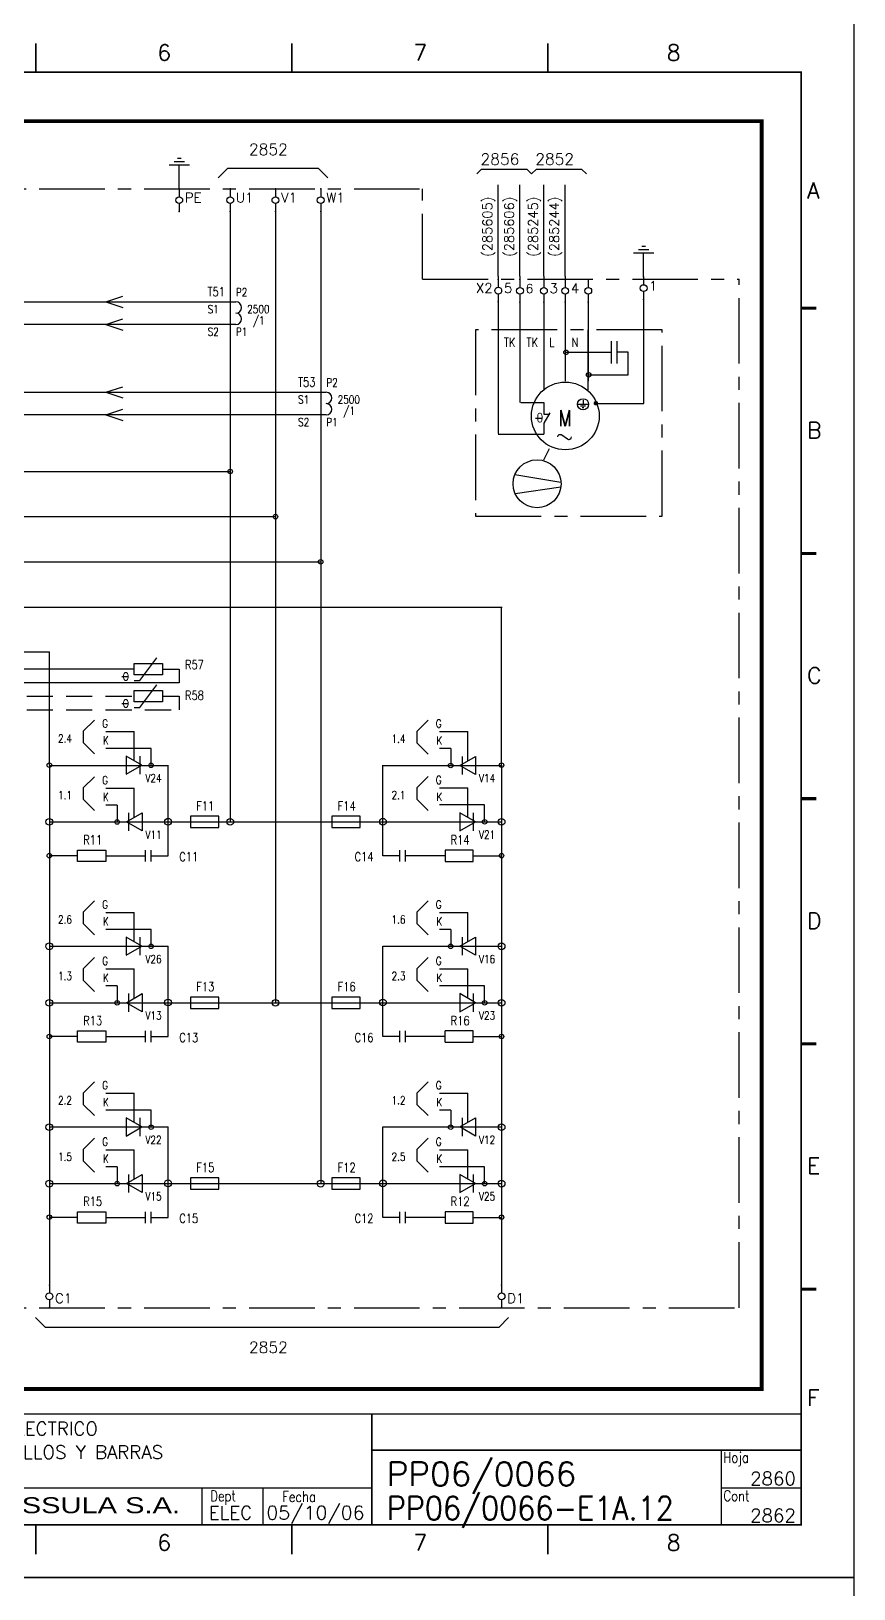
# Model space of a CAD drawing. Extents: x 3 to 423, y -4757 to 292.
# Drawn here: x 265.9 to 422.6, y -1492.4 to -1195.4 of the extents above; entities that cross this region are included whole.
import ezdxf
from ezdxf.enums import TextEntityAlignment as Align

# ---------------------------------------------------------------- set-up
doc = ezdxf.new("R2010")
doc.units = 0
doc.header["$LTSCALE"] = 10
doc.header["$MEASUREMENT"] = 0
for name, pattern in [('CENTER', [2, 1.25, -0.25, 0.25, -0.25]), ('DASHDOT', [1, 0.5, -0.25, 0, -0.25]), ('DASHED', [0.75, 0.5, -0.25])]:
    doc.linetypes.add(name, pattern=pattern)
doc.layers.get('0').update_dxf_attribs({"linetype": 'CONTINUOUS'})
for name, color, linetype in [('1', 7, 'CONTINUOUS'), ('10', 5, 'CONTINUOUS'), ('2', 7, 'CONTINUOUS'), ('25', 3, 'CONTINUOUS'), ('25K', 4, 'DASHED'), ('25PK', 4, 'CENTER'), ('35', 2, 'CONTINUOUS'), ('50', 1, 'CONTINUOUS'), ('8', 1, 'CONTINUOUS'), ('9', 6, 'CONTINUOUS'), ('DIBUJO', 7, 'CONTINUOUS'), ('NODE', 7, 'CONTINUOUS')]:
    doc.layers.add(name, color=color, linetype=linetype)
doc.styles.add('ABBSTYLE', font='ROMANS.SHX', dxfattribs={"width": 0.8})
doc.styles.add('HELVETICA', font='HELV.SHX')
doc.styles.add('LABEL', font='SIMPLEX', dxfattribs={"width": 0.8, "height": 4})
doc.styles.add('ROMANS', font='romans')
doc.styles.get("Standard").update_dxf_attribs({"font": 'simplex'})

# ---------------------------------------------------------------- blocks, each defined once
blk = doc.blocks.new('newcajec')
at = {"layer": '1'}
for p, q in [((179.4, 20.85), (0.13, 20.85)), ((7, 20.85), (7, 0)), ((71, 20.85), (71, 0)), ((84, 20.85), (84, 0.09)), ((99, 20.85), (99, 0)), ((215.2, 20.8), (215.2, 0)), ((184.64, 20.18), (184.81, 20.01)), ((184.81, 20.01), (185.18, 20.25)), ((10.6, 16.64), (0, 16.64)), ((10.6, 16.64), (99, 16.64)), ((10.6, 12.48), (0, 12.48)), ((10.6, 12.48), (99, 12.48)), ((179.4, 13.87), (215.2, 13.87)), ((368, 14.06), (368, 0)), ((10.6, 8.32), (0, 8.32)), ((10.6, 8.32), (99, 8.32)), ((179.4, 6.93), (267.63, 6.93)), ((267.63, 6.93), (302.5, 6.93)), ((270.63, 6.91), (270.63, 0)), ((282.07, 6.93), (282.07, 0)), ((368, 6.93), (383, 6.93)), ((10.6, 4.16), (0, 4.16)), ((10.6, 4.16), (99, 4.16))]:
    blk.add_line(p, q, dxfattribs=at)
for points in [[(47.5, 272.5, 0.3, 0.3, 0), (47.5, 277.91, 0.3, 0.3, 0)], [(95.5, 272.5, 0.3, 0.3, 0), (95.5, 277.91, 0.3, 0.3, 0)], [(143.5, 272.5, 0.3, 0.3, 0), (143.5, 277.91, 0.3, 0.3, 0)], [(191.5, 272.5, 0.3, 0.3, 0), (191.5, 277.91, 0.3, 0.3, 0)], [(239.5, 272.5, 0.3, 0.3, 0), (239.5, 277.91, 0.3, 0.3, 0)], [(287.5, 272.5, 0.3, 0.3, 0), (287.5, 277.91, 0.3, 0.3, 0)], [(335.5, 272.5, 0.3, 0.3, 0), (335.5, 277.91, 0.3, 0.3, 0)], [(-2.99, 228.23, 0.6, 0.6, 0), (-0.18, 228.23, 0.6, 0.6, 0)], [(383.01, 228.23, 0.6, 0.6, 0), (385.82, 228.23, 0.6, 0.6, 0)], [(-2.99, 182.23, 0.6, 0.6, 0), (-0.18, 182.23, 0.6, 0.6, 0)], [(383.01, 182.23, 0.6, 0.6, 0), (385.82, 182.23, 0.6, 0.6, 0)], [(-2.99, 136.23, 0.6, 0.6, 0), (-0.18, 136.23, 0.6, 0.6, 0)], [(383.01, 136.23, 0.6, 0.6, 0), (385.82, 136.23, 0.6, 0.6, 0)], [(-2.99, 90.23, 0.6, 0.6, 0), (-0.18, 90.23, 0.6, 0.6, 0)], [(383.01, 90.23, 0.6, 0.6, 0), (385.82, 90.23, 0.6, 0.6, 0)], [(-2.99, 44.23, 0.6, 0.6, 0), (-0.18, 44.23, 0.6, 0.6, 0)], [(383.01, 44.23, 0.6, 0.6, 0), (385.82, 44.23, 0.6, 0.6, 0)], [(383, 20.8, 0.3, 0.3, 0), (179.4, 20.8, 0.3, 0.3, 0), (179.4, 0, 0.3, 0.3, 0)], [(302.5, 20.8, 0.3, 0.3, 0), (302.5, 0, 0.3, 0.3, 0)], [(302.5, 14, 0.3, 0.3, 0), (383, 14, 0.3, 0.3, 0)], [(47.5, -5.5, 0.3, 0.3, 0), (47.5, -0.09, 0.3, 0.3, 0)], [(95.5, -5.5, 0.3, 0.3, 0), (95.5, -0.09, 0.3, 0.3, 0)], [(143.5, -5.5, 0.3, 0.3, 0), (143.5, -0.09, 0.3, 0.3, 0)], [(191.5, -5.5, 0.3, 0.3, 0), (191.5, -0.09, 0.3, 0.3, 0)], [(239.5, -5.5, 0.3, 0.3, 0), (239.5, -0.09, 0.3, 0.3, 0)], [(287.5, -5.5, 0.3, 0.3, 0), (287.5, -0.09, 0.3, 0.3, 0)], [(335.5, -5.5, 0.3, 0.3, 0), (335.5, -0.09, 0.3, 0.3, 0)]]:
    blk.add_lwpolyline(points, format="xyseb", dxfattribs=at)
at = {"layer": '1', "const_width": 0.3}
blk.add_lwpolyline([(0, 0), (0, 272.5), (383, 272.5), (383, 0)], close=True, dxfattribs=at)
at = {"layer": '2', "color": 14}
for p, q in [((221.42, 4.69), (221.42, 5.81)), ((221.42, 2.47), (221.42, 3.58))]:
    blk.add_line(p, q, dxfattribs=at)
for points in [[(220.05, 5.81), (220.05, 6.92), (226.74, 5.81), (226.74, 6.92)], [(221.42, 2.47), (220.05, 2.47), (221.42, 5.81), (220.05, 5.81)], [(221.42, 4.69), (224.25, 4.69), (221.42, 3.58), (224.25, 3.58)], [(224.25, 5.81), (225.37, 5.81), (225.37, 4.69)], [(224.25, 3.58), (225.37, 3.58), (225.37, 2.47)], [(225.37, 5.81), (226.74, 5.81), (225.37, 1.35), (226.74, 1.35)], [(224.25, 0.24), (224.25, 2.47), (220.05, 0.24), (220.05, 2.47)], [(226.74, 1.35), (226.74, 0.24), (224.25, 1.35), (224.25, 0.24)]]:
    blk.add_solid(points, dxfattribs=at)
at = {"layer": '1', "style": 'ROMANS'}
for s, p in [('1', (22.29, 274.68)), ('2', (70.29, 274.68)), ('3', (118.29, 274.68)), ('4', (166.29, 274.68)), ('5', (214.29, 274.68)), ('6', (262.29, 274.68)), ('7', (310.29, 274.68)), ('8', (357.79, 274.68)), ('A', (-4.37, 248.84)), ('A', (384.13, 248.84)), ('B', (-4.37, 203.84)), ('B', (384.13, 203.84)), ('C', (-4.37, 157.84)), ('C', (384.13, 157.84)), ('D', (-4.37, 111.84)), ('D', (384.13, 111.84)), ('E', (-4.37, 65.84)), ('E', (384.13, 65.84)), ('F', (-4.37, 22.34)), ('F', (384.13, 22.34)), ('1', (22.29, -4.82)), ('2', (70.29, -4.82)), ('3', (118.29, -4.82)), ('4', (166.29, -4.82)), ('5', (214.29, -4.82)), ('6', (262.29, -4.82)), ('7', (310.29, -4.82)), ('8', (357.79, -4.82))]:
    blk.add_text(s, height=3, dxfattribs=at).set_placement(p)
at = {"layer": '1', "style": 'LABEL', "width": 0.8}
for s, p in [('Diseno comprobado por', (179.73, 18.27)), ('Dibujo comprobado por', (179.81, 11.47)), ('Hoja', (368.38, 11.66)), ('Dibujado por', (179.83, 4.64)), ('Fecha', (285.71, 4.3)), ('Cont', (368.43, 4.46)), ('No', (2.23, 1.05)), ('Revision', (8, 1.05))]:
    blk.add_text(s, height=2, dxfattribs=at).set_placement(p)
for s, p in [('Dept', (274.61, 4.44)), ('Elaborado', (77.5, 1.05)), ('Fecha', (91.5, 1.05))]:
    blk.add_text(s, height=2, dxfattribs=at).set_placement(p, align=Align.CENTER)
at = {"layer": '10', "style": 'ROMANS'}
for tag, p in [('REV41', (3.5, 18.74)), ('REV43', (77.7, 18.74)), ('REV31', (3.5, 14.58)), ('REV33', (77.7, 14.58)), ('REV21', (3.5, 10.42)), ('REV23', (77.7, 10.42)), ('REV11', (3.5, 6.27)), ('REV13', (77.7, 6.27))]:
    blk.add_attdef(tag, text='', height=2.5, dxfattribs=at).set_placement(p, align=Align.MIDDLE)
for tag, p, height in [('REV42', (8, 17.49), 2.5), ('SHEETNAME1', (100.5, 15.83), 2.5), ('DOCUMENTTYPE', (216.43, 16.8), 2.5), ('NOTA', (305.32, 15.8), 3), ('REV32', (8, 13.33), 2.5), ('DESIGNCHECK', (180.74, 14.83), 2.5), ('OBJECT', (216.43, 12.4), 2.5), ('SHEETNAME2', (100.5, 11.67), 2.5), ('ORDER', (305.32, 7.3), 4.5), ('REV22', (8, 9.17), 2.5), ('SHEETNAME3', (100.5, 7.51), 2.5), ('DRAWINGCHECK', (180.53, 7.71), 2.5), ('CUSTOMER', (216.43, 8.08), 2.5), ('REV12', (8, 5.01), 2.5), ('SHEETNAME4', (100.5, 3.35), 2.5), ('USER', (180.63, 0.71), 2.5), ('DEPARTMENT', (271.93, 1.05), 2.5), ('DOCUMENT_ID', (305.32, 0.93), 4.4)]:
    blk.add_attdef(tag, p, '', height=height, dxfattribs=at)
for tag, width, p, p2 in [('REV44', 1.221199, (84.53, 17.49), (98.48, 17.49)), ('REV34', 1.221199, (84.53, 13.33), (98.48, 13.33)), ('REV24', 1.221199, (84.53, 9.17), (98.48, 9.17)), ('REV14', 1.221199, (84.53, 5.01), (98.48, 5.01)), ('CREATED2', 7.039915, (282.71, 1.05), (301.14, 1.05))]:
    blk.add_attdef(tag, text='', height=2.5, dxfattribs=dict(at, width=width)).set_placement(p, p2, align=Align.FIT)
for tag, p in [('SHEET', (382, 7.43)), ('NEXTSHEET', (382, 0.5))]:
    blk.add_attdef(tag, text='', height=2.5, dxfattribs=at).set_placement(p, align=Align.RIGHT)
at = {"layer": 'DIBUJO', "color": 14, "style": 'HELVETICA', "width": 1.3}
blk.add_text('RUSSULA S.A.', height=3, dxfattribs=at).set_placement((229, 2.19))
blk = doc.blocks.new('NOD', base_point=(237.5, 170))
at = {"layer": 'NODE'}
blk.add_point((237.5, 170), dxfattribs=at)
blk = doc.blocks.new('$$PLU21C')
for p, q in [((0, 2.5), (0, 0.75)), ((0, -0.75), (0, -2.5))]:
    blk.add_line(p, q)
at = {"layer": '2'}
blk.add_circle((0, 0), 0.75, dxfattribs=at)
for p in [(0, 2.5), (0, -2.5)]:
    blk.add_blockref('NOD', p, dxfattribs=at)
at = {"layer": '8'}
blk.add_attdef('*A', (1.25, -0.5), '', height=2.15, dxfattribs=at)
at = {"layer": '9'}
blk.add_attdef('ID', text='', height=2.15, dxfattribs=at).set_placement((-1.25, -0.5), align=Align.RIGHT)
blk = doc.blocks.new('$$PLD12C')
for p, q in [((0, 2.5), (0, 0.75)), ((0, -0.75), (0, -2.5))]:
    blk.add_line(p, q)
at = {"layer": '2'}
blk.add_circle((0, 0), 0.75, dxfattribs=at)
for p in [(0, 2.5), (0, -2.5)]:
    blk.add_blockref('NOD', p, dxfattribs=at)
at = {"layer": '8'}
blk.add_attdef('*A', (1.25, -1.5), '', height=2.15, dxfattribs=at)
at = {"layer": '9'}
blk.add_attdef('ID', text='', height=2.15, dxfattribs=at).set_placement((-1.25, -1.5), align=Align.RIGHT)

msp = doc.modelspace()

# ---------------------------------------------------------------- linework, layer by layer
for p, q in [((303.32, -1221.55), (301.49, -1223.38)), ((303.32, -1221.55), (320.56, -1221.55)), ((320.56, -1221.55), (322.38, -1223.38)), ((351.69, -1221.74), (350.78, -1222.65)), ((351.69, -1221.74), (360.31, -1221.74)), ((360.31, -1221.74), (361.23, -1222.65)), ((362.14, -1221.74), (361.23, -1222.65)), ((362.14, -1221.74), (370.76, -1221.74)), ((370.76, -1221.74), (371.67, -1222.65)), ((268.55, -1442.53), (266.72, -1440.7)), ((268.55, -1442.53), (355.03, -1442.53)), ((355.03, -1442.53), (356.86, -1440.7))]:
    msp.add_line(p, q)
at = {"layer": '2', "color": 7}
for p, q in [((354.88, -1242.11), (354.88, -1224.75)), ((359.02, -1242.11), (359.02, -1224.75)), ((363.58, -1242.11), (363.58, -1224.75)), ((367.63, -1242.11), (367.63, -1224.75)), ((354.88, -1242.11), (354.88, -1243.71)), ((359.02, -1242.11), (359.02, -1243.71)), ((363.58, -1242.11), (363.58, -1243.71)), ((367.63, -1242.11), (367.63, -1243.71))]:
    msp.add_line(p, q, dxfattribs=at)
at = {"layer": '2', "color": 210}
for p, q in [((303.8, -1228.73), (303.8, -1346.16)), ((312.42, -1228.73), (312.42, -1380.63)), ((321.04, -1228.73), (321.04, -1415.11)), ((269.33, -1335.38), (269.33, -1434.5)), ((355.51, -1335.38), (355.51, -1435.57))]:
    msp.add_line(p, q, dxfattribs=at)
at = {"layer": '2', "color": 2}
for p, q in [((354.88, -1247.08), (354.88, -1272.16)), ((359.01, -1246.83), (359.01, -1266.22))]:
    msp.add_line(p, q, dxfattribs=at)
at = {"layer": '2', "color": 1}
for p, q in [((363.58, -1247.08), (363.58, -1263.8)), ((367.63, -1246.6), (367.63, -1262.17)), ((372.03, -1247.08), (372.03, -1262.17)), ((372.03, -1263.89), (372.03, -1252.34))]:
    msp.add_line(p, q, dxfattribs=at)
at = {"layer": '2', "color": 3}
for p, q in [((382.63, -1266.39), (382.63, -1246.57)), ((373.58, -1266.39), (382.63, -1266.39))]:
    msp.add_line(p, q, dxfattribs=at)
at = {"layer": '2', "color": 4, "linetype": 'CENTER'}
msp.add_line((47.4, -1438.81), (400.76, -1438.81), dxfattribs=at)
msp.add_line((47.4, -1438.81), (400.76, -1438.81), dxfattribs=at)
at = {"layer": '2', "color": 3, "linetype": 'DASHDOT', "const_width": 0.724}
msp.add_lwpolyline([(30.17, -1212.57), (405.07, -1212.57), (405.07, -1454.32), (30.17, -1454.32), (30.17, -1212.57)], dxfattribs=at)
at = {"layer": '25', "linetype": 'Continuous'}
for p, q in [((370.13, -1266.56), (371.94, -1266.56)), ((370.58, -1266.86), (371.49, -1266.86)), ((370.89, -1267.16), (371.19, -1267.16)), ((371.04, -1265.81), (371.04, -1266.56))]:
    msp.add_line(p, q, dxfattribs=at)
at = {"layer": '25'}
for p, q in [((361.98, -1269.22), (363.23, -1269.22)), ((283.13, -1318.44), (284.4, -1318.44)), ((283.13, -1323.59), (284.4, -1323.59)), ((277.94, -1326.77), (275.79, -1328.92)), ((341.51, -1326.79), (339.35, -1328.95)), ((275.79, -1328.92), (275.79, -1331.08)), ((339.35, -1328.95), (339.35, -1331.1)), ((275.79, -1331.08), (277.94, -1333.23)), ((339.35, -1331.1), (341.51, -1333.26)), ((277.94, -1337.57), (275.79, -1339.72)), ((341.51, -1337.54), (339.35, -1339.69)), ((275.79, -1339.72), (275.79, -1341.88)), ((275.79, -1341.88), (277.94, -1344.03)), ((339.35, -1339.69), (339.35, -1341.85)), ((339.35, -1341.85), (341.51, -1344)), ((277.94, -1361.27), (275.79, -1363.42)), ((341.51, -1361.27), (339.35, -1363.42)), ((275.79, -1363.42), (275.79, -1365.58)), ((275.79, -1365.58), (277.94, -1367.73)), ((339.35, -1363.42), (339.35, -1365.58)), ((339.35, -1365.58), (341.51, -1367.73)), ((277.94, -1372.04), (275.79, -1374.19)), ((341.51, -1372.04), (339.35, -1374.19)), ((275.79, -1374.19), (275.79, -1376.35)), ((339.35, -1374.19), (339.35, -1376.35)), ((275.79, -1376.35), (277.94, -1378.5)), ((339.35, -1376.35), (341.51, -1378.5)), ((277.94, -1395.74), (275.79, -1397.89)), ((341.51, -1395.74), (339.35, -1397.89)), ((275.79, -1397.89), (275.79, -1400.05)), ((339.35, -1397.89), (339.35, -1400.05)), ((275.79, -1400.05), (277.94, -1402.2)), ((339.35, -1400.05), (341.51, -1402.2)), ((277.94, -1406.51), (275.79, -1408.67)), ((341.51, -1406.51), (339.35, -1408.67)), ((275.79, -1408.67), (275.79, -1410.82)), ((339.35, -1408.67), (339.35, -1410.82)), ((275.79, -1410.82), (277.94, -1412.98)), ((339.35, -1410.82), (341.51, -1412.98))]:
    msp.add_line(p, q, dxfattribs=at)
at = {"layer": '25', "linetype": 'Continuous'}
msp.add_lwpolyline([(373.26, -1266.36, 0.431, 0.431, 1), (373.69, -1266.36, 0.431, 0.431, 1)], format="xyseb", close=True, dxfattribs=at)
msp.add_lwpolyline([(366.23, -1272.79, -0.619604), (367, -1272.4), (368.04, -1273.18, 0.618034), (368.81, -1272.79, -1)], format="xyb", dxfattribs=at)
msp.add_circle((371.04, -1266.56), 1.06, dxfattribs=at)
at = {"layer": '25K'}
for p, q in [((363.54, -1277.13), (364.62, -1274.98)), ((265.02, -1322.22), (285.49, -1322.22)), ((290.87, -1322.22), (294.1, -1322.22)), ((294.1, -1322.22), (294.1, -1324.85)), ((265.02, -1324.85), (294.1, -1324.85))]:
    msp.add_line(p, q, dxfattribs=at)
at = {"layer": '25PK'}
for p, q in [((47.4, -1225.5), (340.43, -1225.5)), ((47.4, -1225.5), (340.43, -1225.5)), ((340.43, -1242.74), (340.43, -1225.5)), ((340.43, -1242.74), (340.43, -1225.5)), ((340.43, -1242.74), (400.76, -1242.74)), ((340.43, -1242.74), (400.76, -1242.74)), ((400.76, -1438.81), (400.76, -1242.74)), ((400.76, -1438.81), (400.76, -1242.74))]:
    msp.add_line(p, q, dxfattribs=at)
msp.add_lwpolyline([(350.57, -1252.34), (350.57, -1287.89), (386.12, -1287.89), (386.12, -1252.34)], close=True, dxfattribs=at)
at = {"layer": '35', "linetype": 'Continuous'}
for p, q in [((295.07, -1220.34), (293.13, -1220.34)), ((294.42, -1219.69), (293.78, -1219.69)), ((296.04, -1220.98), (292.16, -1220.98)), ((294.1, -1225.5), (294.1, -1220.98)), ((384.52, -1237.74), (380.65, -1237.74)), ((383.55, -1237.09), (381.62, -1237.09)), ((382.91, -1236.45), (382.26, -1236.45)), ((382.58, -1242.26), (382.58, -1237.74))]:
    msp.add_line(p, q, dxfattribs=at)
at = {"layer": '35'}
for p, q in [((254.24, -1247.05), (304.88, -1247.05)), ((280.1, -1247.05), (283.33, -1245.97)), ((280.1, -1247.05), (283.33, -1248.12)), ((280.1, -1251.36), (283.33, -1250.28)), ((304.88, -1251.36), (254.24, -1251.36)), ((280.1, -1251.36), (283.33, -1252.43)), ((376.42, -1254.5), (376.42, -1258.8)), ((377.5, -1254.5), (377.5, -1258.8)), ((367.8, -1256.65), (376.42, -1256.65)), ((379.65, -1256.65), (377.5, -1256.65)), ((379.65, -1260.96), (379.65, -1256.65)), ((372.11, -1260.96), (379.65, -1260.96)), ((248.86, -1264.28), (322.11, -1264.28)), ((280.1, -1264.28), (283.33, -1263.21)), ((280.1, -1264.28), (283.33, -1265.36)), ((280.1, -1268.59), (283.33, -1267.52)), ((359.19, -1266.2), (363.59, -1266.2)), ((363.59, -1266.2), (363.59, -1268.46)), ((322.11, -1268.59), (254.24, -1268.59)), ((280.1, -1268.59), (283.33, -1269.67)), ((364.69, -1268.21), (363.59, -1270.18)), ((363.59, -1268.46), (364.72, -1268.46)), ((363.59, -1270.18), (363.59, -1272.24)), ((354.88, -1272.24), (363.59, -1272.24)), ((237.01, -1279.37), (303.8, -1279.37)), ((237.01, -1287.98), (312.42, -1287.98)), ((237.01, -1296.6), (321.04, -1296.6)), ((237.01, -1305.22), (355.59, -1305.22)), ((355.51, -1335.41), (355.51, -1305.22)), ((236.95, -1313.78), (269.33, -1313.78)), ((269.33, -1335.38), (269.33, -1313.78)), ((286.56, -1319.23), (289.79, -1314.92)), ((289.79, -1314.92), (289.79, -1314.92)), ((285.49, -1317.07), (145.44, -1317.07)), ((285.49, -1315.99), (290.87, -1315.99)), ((285.49, -1318.15), (285.49, -1315.99)), ((290.87, -1318.15), (285.49, -1318.15)), ((290.87, -1315.99), (290.87, -1318.15)), ((290.87, -1317.07), (294.1, -1317.07)), ((294.1, -1317.07), (294.1, -1319.69)), ((294.1, -1319.69), (246.31, -1319.69)), ((285.49, -1319.23), (286.56, -1319.23)), ((285.49, -1321.14), (290.87, -1321.14)), ((285.49, -1323.3), (285.49, -1321.14)), ((286.56, -1324.38), (289.79, -1320.07)), ((289.79, -1320.07), (289.79, -1320.07)), ((290.87, -1321.14), (290.87, -1323.3)), ((290.87, -1323.3), (285.49, -1323.3)), ((285.49, -1324.38), (286.56, -1324.38)), ((280.1, -1328.95), (285.5, -1328.95)), ((285.5, -1334.42), (285.5, -1328.95)), ((343.66, -1328.97), (349.06, -1328.97)), ((349.05, -1334.56), (349.05, -1328.97)), ((288.72, -1332.18), (280.1, -1332.18)), ((288.72, -1335.38), (288.72, -1332.18)), ((345.81, -1332.21), (343.66, -1332.21)), ((345.81, -1332.21), (345.81, -1335.44)), ((283.98, -1333.66), (283.98, -1337.11)), ((286.96, -1335.38), (283.98, -1333.66)), ((283.98, -1337.11), (286.96, -1335.38)), ((286.56, -1333.66), (286.56, -1337.11)), ((347.57, -1335.41), (350.55, -1333.69)), ((350.55, -1337.14), (347.57, -1335.41)), ((347.97, -1333.69), (347.97, -1337.14)), ((350.55, -1333.69), (350.55, -1337.14)), ((280.1, -1339.75), (285.5, -1339.75)), ((285.49, -1345.33), (285.49, -1339.75)), ((343.66, -1339.72), (349.06, -1339.72)), ((349.06, -1345.2), (349.06, -1339.72)), ((282.25, -1342.98), (280.1, -1342.98)), ((282.25, -1342.98), (282.25, -1346.21)), ((284.01, -1346.18), (286.99, -1344.46)), ((284.41, -1344.46), (284.41, -1347.91)), ((286.99, -1344.46), (286.99, -1347.91)), ((301.64, -1345.11), (296.26, -1345.11)), ((296.26, -1345.11), (296.26, -1347.26)), ((301.64, -1347.26), (301.64, -1345.11)), ((328.58, -1345.11), (323.19, -1345.11)), ((323.19, -1345.11), (323.19, -1347.26)), ((328.58, -1347.26), (328.58, -1345.11)), ((352.28, -1342.95), (343.66, -1342.95)), ((350.52, -1346.16), (347.54, -1344.43)), ((347.54, -1344.43), (347.54, -1347.88)), ((350.12, -1344.43), (350.12, -1347.88)), ((352.28, -1346.16), (352.28, -1342.95)), ((286.99, -1347.91), (284.01, -1346.18)), ((291.95, -1352.65), (291.95, -1346.16)), ((296.26, -1347.26), (301.64, -1347.26)), ((323.19, -1347.26), (328.58, -1347.26)), ((332.89, -1352.65), (332.89, -1346.16)), ((347.54, -1347.88), (350.52, -1346.16)), ((274.71, -1352.65), (269.33, -1352.65)), ((274.71, -1351.57), (280.1, -1351.57)), ((274.71, -1353.73), (274.71, -1351.57)), ((280.1, -1353.73), (274.71, -1353.73)), ((280.1, -1351.57), (280.1, -1353.73)), ((280.1, -1352.65), (287.64, -1352.65)), ((287.64, -1353.73), (287.64, -1351.57)), ((288.72, -1353.73), (288.72, -1351.57)), ((288.72, -1352.65), (291.95, -1352.65)), ((336.12, -1352.65), (332.89, -1352.65)), ((336.12, -1353.73), (336.12, -1351.57)), ((337.2, -1353.73), (337.2, -1351.57)), ((344.74, -1352.65), (337.2, -1352.65)), ((350.12, -1351.57), (344.74, -1351.57)), ((344.74, -1351.57), (344.74, -1353.73)), ((344.74, -1353.73), (350.12, -1353.73)), ((350.12, -1353.73), (350.12, -1351.57)), ((350.12, -1352.65), (355.51, -1352.65)), ((280.1, -1363.45), (285.5, -1363.45)), ((285.5, -1368.92), (285.5, -1363.45)), ((343.66, -1363.45), (349.06, -1363.45)), ((349.05, -1369.03), (349.05, -1363.45)), ((288.72, -1366.68), (280.1, -1366.68)), ((283.98, -1368.16), (283.98, -1371.61)), ((286.96, -1369.89), (283.98, -1368.16)), ((286.56, -1368.16), (286.56, -1371.61)), ((288.72, -1369.89), (288.72, -1366.68)), ((345.81, -1366.68), (343.66, -1366.68)), ((345.81, -1366.68), (345.81, -1369.91)), ((347.57, -1369.89), (350.55, -1368.16)), ((347.97, -1368.16), (347.97, -1371.61)), ((350.55, -1368.16), (350.55, -1371.61)), ((283.98, -1371.61), (286.96, -1369.89)), ((350.55, -1371.61), (347.57, -1369.89)), ((280.1, -1374.22), (285.5, -1374.22)), ((285.49, -1379.81), (285.49, -1374.22)), ((343.66, -1374.22), (349.06, -1374.22)), ((349.06, -1379.7), (349.06, -1374.22)), ((282.25, -1377.45), (280.1, -1377.45)), ((282.25, -1377.45), (282.25, -1380.68)), ((352.28, -1377.45), (343.66, -1377.45)), ((352.28, -1380.66), (352.28, -1377.45)), ((284.01, -1380.66), (286.99, -1378.93)), ((286.99, -1382.38), (284.01, -1380.66)), ((284.41, -1378.93), (284.41, -1382.38)), ((286.99, -1378.93), (286.99, -1382.38)), ((291.95, -1387.12), (291.95, -1380.63)), ((301.64, -1379.58), (296.26, -1379.58)), ((296.26, -1379.58), (296.26, -1381.74)), ((301.64, -1381.74), (301.64, -1379.58)), ((328.58, -1379.58), (323.19, -1379.58)), ((323.19, -1379.58), (323.19, -1381.74)), ((328.58, -1381.74), (328.58, -1379.58)), ((332.89, -1387.12), (332.89, -1380.63)), ((350.52, -1380.66), (347.54, -1378.93)), ((347.54, -1378.93), (347.54, -1382.38)), ((347.54, -1382.38), (350.52, -1380.66)), ((350.12, -1378.93), (350.12, -1382.38)), ((296.26, -1381.74), (301.64, -1381.74)), ((323.19, -1381.74), (328.58, -1381.74)), ((274.71, -1386.04), (280.1, -1386.04)), ((274.71, -1388.2), (274.71, -1386.04)), ((280.1, -1386.04), (280.1, -1388.2)), ((287.64, -1388.2), (287.64, -1386.04)), ((288.72, -1388.2), (288.72, -1386.04)), ((336.12, -1388.2), (336.12, -1386.04)), ((337.2, -1388.2), (337.2, -1386.04)), ((350.12, -1386.04), (344.74, -1386.04)), ((344.74, -1388.2), (344.74, -1386.04)), ((350.12, -1388.2), (350.12, -1386.04)), ((274.71, -1387.12), (269.33, -1387.12)), ((280.1, -1388.2), (274.71, -1388.2)), ((280.1, -1387.12), (287.64, -1387.12)), ((288.72, -1387.12), (291.95, -1387.12)), ((336.12, -1387.12), (332.89, -1387.12)), ((344.74, -1387.12), (337.2, -1387.12)), ((344.74, -1388.2), (350.12, -1388.2)), ((350.12, -1387.12), (355.51, -1387.12)), ((280.1, -1397.92), (285.5, -1397.92)), ((285.5, -1403.4), (285.5, -1397.92)), ((343.66, -1397.92), (349.06, -1397.92)), ((349.05, -1403.51), (349.05, -1397.92)), ((288.72, -1401.15), (280.1, -1401.15)), ((288.72, -1404.36), (288.72, -1401.15)), ((345.81, -1401.15), (343.66, -1401.15)), ((345.81, -1401.15), (345.81, -1404.39)), ((286.96, -1404.36), (283.98, -1402.63)), ((283.98, -1402.63), (283.98, -1406.08)), ((283.98, -1406.08), (286.96, -1404.36)), ((286.56, -1402.63), (286.56, -1406.08)), ((347.57, -1404.36), (350.55, -1402.63)), ((350.55, -1406.08), (347.57, -1404.36)), ((347.97, -1402.63), (347.97, -1406.08)), ((350.55, -1402.63), (350.55, -1406.08)), ((280.1, -1408.69), (285.5, -1408.69)), ((285.49, -1414.28), (285.49, -1408.69)), ((343.66, -1408.69), (349.06, -1408.69)), ((349.06, -1414.17), (349.06, -1408.69)), ((282.25, -1411.93), (280.1, -1411.93)), ((282.25, -1411.93), (282.25, -1415.16)), ((284.01, -1415.13), (286.99, -1413.41)), ((284.41, -1413.41), (284.41, -1416.86)), ((286.99, -1413.41), (286.99, -1416.86)), ((352.28, -1411.93), (343.66, -1411.93)), ((350.52, -1415.13), (347.54, -1413.41)), ((347.54, -1413.41), (347.54, -1416.86)), ((350.12, -1413.41), (350.12, -1416.86)), ((352.28, -1415.13), (352.28, -1411.93)), ((286.99, -1416.86), (284.01, -1415.13)), ((291.95, -1421.6), (291.95, -1415.11)), ((301.64, -1414.05), (296.26, -1414.05)), ((296.26, -1414.05), (296.26, -1416.21)), ((296.26, -1416.21), (301.64, -1416.21)), ((301.64, -1416.21), (301.64, -1414.05)), ((328.58, -1414.05), (323.19, -1414.05)), ((323.19, -1414.05), (323.19, -1416.21)), ((323.19, -1416.21), (328.58, -1416.21)), ((328.58, -1416.21), (328.58, -1414.05)), ((332.89, -1421.6), (332.89, -1415.11)), ((347.54, -1416.86), (350.52, -1415.13)), ((274.71, -1421.6), (269.33, -1421.6)), ((274.71, -1420.52), (280.1, -1420.52)), ((274.71, -1422.67), (274.71, -1420.52)), ((280.1, -1420.52), (280.1, -1422.67)), ((280.1, -1421.6), (287.64, -1421.6)), ((287.64, -1422.67), (287.64, -1420.52)), ((288.72, -1422.67), (288.72, -1420.52)), ((288.72, -1421.6), (291.95, -1421.6)), ((336.12, -1421.6), (332.89, -1421.6)), ((336.12, -1422.67), (336.12, -1420.52)), ((337.2, -1422.67), (337.2, -1420.52)), ((344.74, -1421.6), (337.2, -1421.6)), ((350.12, -1420.52), (344.74, -1420.52)), ((344.74, -1420.52), (344.74, -1422.67)), ((350.12, -1422.67), (350.12, -1420.52)), ((350.12, -1421.6), (355.51, -1421.6)), ((280.1, -1422.67), (274.71, -1422.67)), ((344.74, -1422.67), (350.12, -1422.67))]:
    msp.add_line(p, q, dxfattribs=at)
for centre in [(367.8, -1256.65), (372.11, -1260.96), (303.8, -1279.37), (312.42, -1287.98), (321.04, -1296.6), (288.72, -1335.41), (345.81, -1335.44), (282.25, -1346.21), (352.28, -1346.18), (269.33, -1352.62), (355.51, -1352.62), (288.72, -1369.91), (345.81, -1369.91), (282.25, -1380.68), (352.28, -1380.68), (269.33, -1387.1), (355.51, -1387.1), (288.72, -1404.39), (345.81, -1404.39), (282.25, -1415.16), (352.28, -1415.16), (269.33, -1421.57), (355.51, -1421.57)]:
    msp.add_circle(centre, 0.431, dxfattribs=at)
at = {"layer": '35', "color": 210}
for centre in [(269.33, -1335.38), (355.51, -1335.38)]:
    msp.add_circle(centre, 0.431, dxfattribs=at)
at = {"layer": '35'}
for centre in [(304.88, -1248.12), (304.88, -1250.28), (322.11, -1265.36), (322.11, -1267.52)]:
    msp.add_arc(centre, 1.08, 270, 90, dxfattribs=at)
at = {"layer": '50', "linetype": 'Continuous'}
for p, q in [((358.06, -1279.94), (366.83, -1281.4)), ((358.08, -1283.55), (366.8, -1282.3))]:
    msp.add_line(p, q, dxfattribs=at)
at = {"layer": '50', "color": 210}
for p, q in [((269.33, -1335.41), (291.95, -1335.41)), ((291.95, -1346.16), (291.95, -1335.38)), ((332.89, -1346.16), (332.89, -1335.38)), ((332.89, -1335.41), (355.51, -1335.41)), ((269.33, -1346.16), (355.51, -1346.16)), ((269.33, -1369.89), (291.95, -1369.89)), ((291.95, -1380.63), (291.95, -1369.86)), ((332.89, -1380.63), (332.89, -1369.86)), ((332.89, -1369.89), (355.51, -1369.89)), ((269.33, -1380.66), (355.51, -1380.66)), ((269.33, -1404.36), (291.95, -1404.36)), ((291.95, -1415.11), (291.95, -1404.33)), ((332.89, -1415.11), (332.89, -1404.33)), ((332.89, -1404.36), (355.51, -1404.36)), ((269.33, -1415.13), (355.51, -1415.13))]:
    msp.add_line(p, q, dxfattribs=at)
at = {"layer": '50', "linetype": 'Continuous'}
for centre, radius in [((367.65, -1268.79), 6.46), ((362.27, -1281.72), 4.57)]:
    msp.add_circle(centre, radius, dxfattribs=at)
at = {"layer": '50', "color": 210}
for centre in [(269.33, -1346.18), (291.95, -1346.16), (303.8, -1346.18), (355.51, -1346.18), (355.51, -1369.91), (269.33, -1380.68), (312.42, -1380.68), (332.89, -1380.63), (355.51, -1380.68), (269.33, -1404.39), (355.51, -1404.39), (269.33, -1415.16), (291.95, -1415.11), (321.04, -1415.16), (332.89, -1415.11), (355.51, -1415.16)]:
    msp.add_circle(centre, 0.646, dxfattribs=at)
at = {"layer": '50', "color": 6}
for centre in [(332.89, -1346.16), (269.33, -1369.91), (291.95, -1380.63)]:
    msp.add_circle(centre, 0.646, dxfattribs=at)
at = {"layer": 'DIBUJO'}
for points in [[(2.63, -1193.25), (422.63, -1193.25), (422.63, -1490.25), (2.63, -1490.25), (2.63, -1193.25)], [(2.63, -1490.25), (422.63, -1490.25), (422.63, -1787.25), (2.63, -1787.25), (2.63, -1490.25)]]:
    msp.add_lwpolyline(points, dxfattribs=at)

# ---------------------------------------------------------------- block references
at = {"layer": '2', "color": 7}
ref = msp.add_blockref('newcajec', (23.31, -1480.23), dxfattribs=dict(at, xscale=1.016442892079944, yscale=1.016442892079944, zscale=1.016442892079944))
ref.add_attrib('REV24', '28/05/07', dxfattribs={"layer": '10', "height": 2.541, "style": 'ROMANS', "width": 0.728168}).set_placement((109.23, -1470.9), (123.41, -1470.9), align=Align.FIT)
ref.add_attrib('SHEETNAME3', 'TIRISTORES DE INDUCIDO', (125.46, -1472.6), dxfattribs={"layer": '10', "height": 2.5411, "style": 'ROMANS'})
ref.add_attrib('SHEETNAME2', 'CONVERTIDOR C.C. TIJERA CORTE EN FRIO', (125.46, -1468.37), dxfattribs={"layer": '10', "height": 2.5411, "style": 'ROMANS', "width": 0.9})
ref.add_attrib('SHEETNAME1', '+TA121', (125.46, -1464.14), dxfattribs={"layer": '10', "height": 2.541, "style": 'ROMANS'})
ref.add_attrib('USER', 'J.PAZOS', (206.91, -1479.51), dxfattribs={"layer": '10', "height": 2.541, "style": 'ROMANS'})
ref.add_attrib('DRAWINGCHECK', 'J.L.C.C.', (206.81, -1472.39), dxfattribs={"layer": '10', "height": 2.541, "style": 'ROMANS'})
ref.add_attrib('DESIGNCHECK', 'J.M. CEDEIRA', (207.02, -1465.15), dxfattribs={"layer": '10', "height": 2.5411, "style": 'ROMANS'})
ref.add_attrib('REV22', 'As-built', (31.44, -1470.9), dxfattribs={"layer": '10', "height": 2.541, "style": 'ROMANS'})
ref.add_attrib('REV12', 'Aprobación documentación', (31.44, -1475.13), dxfattribs={"layer": '10', "height": 2.5411, "style": 'ROMANS'})
ref.add_attrib('REV21', '1', dxfattribs={"layer": '10', "height": 2.54, "style": 'ROMANS'}).set_placement((26.87, -1469.63), align=Align.MIDDLE)
ref.add_attrib('REV11', '0', dxfattribs={"layer": '10', "height": 2.54, "style": 'ROMANS'}).set_placement((26.87, -1473.86), align=Align.MIDDLE)
ref.add_attrib('SHEETNAME4', '-', (125.46, -1476.83), dxfattribs={"layer": '10', "height": 2.54, "style": 'ROMANS'})
ref.add_attrib('REV14', '18/10/06', dxfattribs={"layer": '10', "height": 2.541, "style": 'ROMANS', "width": 0.728168}).set_placement((109.23, -1475.13), (123.41, -1475.13), align=Align.FIT)
ref.add_attrib('REV23', 'C.C.R.', dxfattribs={"layer": '10', "height": 2.541, "style": 'ROMANS'}).set_placement((102.29, -1469.63), align=Align.MIDDLE)
ref.add_attrib('REV13', 'PAZOS', dxfattribs={"layer": '10', "height": 2.541, "style": 'ROMANS'}).set_placement((102.29, -1473.86), align=Align.MIDDLE)
ref.add_attrib('DOCUMENT_ID', 'PP06/0066-E1A.12', (333.65, -1479.28), dxfattribs={"layer": '10', "height": 4.4723, "style": 'ROMANS', "width": 0.9})
ref.add_attrib('ORDER', 'PP06/0066', (333.65, -1472.81), dxfattribs={"layer": '10', "height": 4.574, "style": 'ROMANS'})
ref.add_attrib('CUSTOMER', 'ACINDAR', (243.3, -1472.01), dxfattribs={"layer": '10', "height": 2.541, "style": 'ROMANS'})
ref.add_attrib('OBJECT', 'TREN DE ROLLOS Y BARRAS', (243.3, -1467.62), dxfattribs={"layer": '10', "height": 2.5411, "style": 'ROMANS'})
ref.add_attrib('DOCUMENTTYPE', 'ESQUEMA ELECTRICO', (243.3, -1463.15), dxfattribs={"layer": '10', "height": 2.5411, "style": 'ROMANS'})
ref.add_attrib('CREATED2', '05/10/06', dxfattribs={"layer": '10', "height": 2.541, "style": 'ROMANS', "width": 0.961976}).set_placement((310.67, -1479.17), (329.41, -1479.17), align=Align.FIT)
ref.add_attrib('DEPARTMENT', 'ELEC', (299.71, -1479.17), dxfattribs={"layer": '10', "height": 2.541, "style": 'ROMANS'})
ref.add_attrib('NEXTSHEET', '2862', dxfattribs={"layer": '10', "height": 2.541, "style": 'ROMANS'}).set_placement((411.59, -1479.72), align=Align.RIGHT)
ref.add_attrib('SHEET', '2860', dxfattribs={"layer": '10', "height": 2.541, "style": 'ROMANS'}).set_placement((411.59, -1472.67), align=Align.RIGHT)
at = {"layer": '2', "color": 7, "xscale": 0.861839999999966, "yscale": 0.861839999999966, "zscale": 0.861839999999966}
for name, p, values in [('$$PLU21C', (294.08, -1227.65), {'*A': 'PE'}), ('$$PLU21C', (303.8, -1227.65), {'*A': 'U1'}), ('$$PLU21C', (312.42, -1227.65), {'*A': 'V1'}), ('$$PLU21C', (321.04, -1227.65), {'*A': 'W1'}), ('$$PLU21C', (354.88, -1244.9), {'ID': 'X2', '*A': '5'}), ('$$PLU21C', (363.58, -1244.93), {'*A': '3'}), ('$$PLU21C', (367.63, -1244.93), {'*A': '4'}), ('$$PLD12C', (269.33, -1436.65), {'*A': 'C1'}), ('$$PLD12C', (355.51, -1436.65), {'*A': 'D1'})]:
    msp.add_blockref(name, p, dxfattribs=at).add_auto_attribs(values)
at = {"layer": '2', "color": 7}
ref = msp.add_blockref('$$PLU21C', (359.01, -1244.93), dxfattribs=dict(at, xscale=0.861839999999966, yscale=0.861839999999966, zscale=0.861839999999966))
ref.add_attrib('*A', '6', (360.09, -1245.36), dxfattribs={"layer": '8', "height": 1.72})
at = {"layer": '2', "color": 7, "xscale": 0.861839999999966, "yscale": 0.861839999999966, "zscale": 0.861839999999966}
msp.add_blockref('$$PLU21C', (372.03, -1244.94), dxfattribs=at)
at = {"layer": '2', "color": 7}
ref = msp.add_blockref('$$PLU21C', (382.58, -1244.41), dxfattribs=dict(at, xscale=0.861839999999966, yscale=0.861839999999966, zscale=0.861839999999966))
ref.add_attrib('*A', '1', (383.66, -1244.84), dxfattribs={"layer": '8', "height": 1.72})

# ---------------------------------------------------------------- texts
at = {"layer": '2', "color": 7, "style": 'ROMANS'}
for s, p in [('2852', (307.38, -1219.04)), ('2856', (351.5, -1220.9)), ('2852', (361.93, -1220.9)), ('2852', (307.38, -1447.45))]:
    msp.add_text(s, height=2.155, dxfattribs=at).set_placement(p)
at = {"layer": '2', "color": 210}
for s, p in [('(285605)', (353.71, -1238.46)), ('(285606)', (357.85, -1238.46)), ('(285245)', (362.41, -1238.46)), ('(285244)', (366.45, -1238.46))]:
    msp.add_text(s, height=1.81, rotation=90, dxfattribs=at).set_placement(p)
at = {"layer": '25', "style": 'ABBSTYLE', "width": 0.8}
for s, height, p in [('T51', 1.724, (299.49, -1245.97)), ('P2', 1.551, (304.88, -1245.97)), ('S1', 1.551, (299.49, -1249.2)), ('2500', 1.551, (307.03, -1249.2)), ('/1', 1.551, (308.11, -1251.36)), ('S2', 1.551, (299.49, -1253.51)), ('P1', 1.551, (304.88, -1253.51)), ('TK', 1.724, (355.95, -1255.6)), ('TK', 1.724, (360.26, -1255.6)), ('L', 1.72, (364.57, -1255.6)), ('N', 1.72, (368.88, -1255.6)), ('T53', 1.724, (316.73, -1263.21)), ('P2', 1.551, (322.11, -1263.21)), ('S1', 1.551, (316.73, -1266.44)), ('2500', 1.551, (324.27, -1266.44)), ('/1', 1.551, (325.35, -1268.59)), ('S2', 1.551, (316.73, -1270.75)), ('P1', 1.551, (322.11, -1270.75)), ('0', 1.72, (362.21, -1269.97)), ('R57', 1.724, (295.18, -1317.07)), ('O', 1.55, (283.33, -1319.23)), ('R58', 1.724, (295.18, -1322.92)), ('O', 1.55, (283.33, -1324.38)), ('2.4', 1.551, (270.98, -1331.08)), ('1.4', 1.551, (334.54, -1331.1)), ('V24', 1.551, (287.64, -1338.62)), ('V14', 1.551, (351.2, -1338.64)), ('1.1', 1.551, (270.98, -1341.88)), ('F11', 1.724, (297.34, -1344)), ('F14', 1.724, (324.27, -1344)), ('2.1', 1.551, (334.54, -1341.85)), ('V11', 1.551, (287.64, -1349.42)), ('V21', 1.551, (351.2, -1349.39)), ('R11', 1.724, (275.79, -1350.47)), ('R14', 1.724, (345.81, -1350.47)), ('C11', 1.724, (294.1, -1353.7)), ('C14', 1.724, (327.5, -1353.7)), ('2.6', 1.551, (270.98, -1365.58)), ('1.6', 1.551, (334.54, -1365.58)), ('V26', 1.551, (287.64, -1373.12)), ('V16', 1.551, (351.2, -1373.12)), ('1.3', 1.551, (270.98, -1376.35)), ('2.3', 1.551, (334.54, -1376.35)), ('F13', 1.724, (297.34, -1378.48)), ('F16', 1.724, (324.27, -1378.48)), ('R13', 1.724, (275.79, -1384.94)), ('V13', 1.551, (287.64, -1383.89)), ('R16', 1.724, (345.81, -1384.94)), ('V23', 1.551, (351.2, -1383.89)), ('C13', 1.724, (294.1, -1388.17)), ('C16', 1.724, (327.5, -1388.17)), ('2.2', 1.551, (270.98, -1400.05)), ('1.2', 1.551, (334.54, -1400.05)), ('V22', 1.551, (287.64, -1407.59)), ('V12', 1.551, (351.2, -1407.59)), ('1.5', 1.551, (270.98, -1410.82)), ('2.5', 1.551, (334.54, -1410.82)), ('F15', 1.724, (297.34, -1412.95)), ('F12', 1.724, (324.27, -1412.95)), ('R15', 1.724, (275.79, -1419.41)), ('V15', 1.551, (287.64, -1418.36)), ('R12', 1.724, (345.81, -1419.41)), ('V25', 1.551, (351.2, -1418.36)), ('C15', 1.724, (294.1, -1422.65)), ('C12', 1.724, (327.5, -1422.65))]:
    msp.add_text(s, height=height, dxfattribs=at).set_placement(p)
at = {"layer": '25', "linetype": 'Continuous', "style": 'ABBSTYLE', "width": 0.8}
msp.add_text('M', height=3.02, dxfattribs=at).set_placement((367.65, -1269.22), align=Align.MIDDLE)
at = {"layer": '25', "style": 'ABBSTYLE', "width": 0.8}
for s, p in [('G', (279.96, -1327.43)), ('G', (343.52, -1327.45)), ('K', (280.1, -1330.65)), ('K', (343.66, -1330.67)), ('G', (279.96, -1338.23)), ('G', (343.52, -1338.2)), ('K', (280.1, -1341.45)), ('K', (343.66, -1341.42)), ('G', (279.96, -1361.93)), ('G', (343.52, -1361.93)), ('K', (280.1, -1365.15)), ('K', (343.66, -1365.15)), ('G', (279.96, -1372.7)), ('G', (343.52, -1372.7)), ('K', (280.1, -1375.92)), ('K', (343.66, -1375.92)), ('G', (279.96, -1396.4)), ('G', (343.52, -1396.4)), ('K', (280.1, -1399.62)), ('K', (343.66, -1399.62)), ('G', (279.96, -1407.17)), ('G', (343.52, -1407.17)), ('K', (280.1, -1410.4)), ('K', (343.66, -1410.4))]:
    msp.add_text(s, height=1.55, dxfattribs=at).set_placement(p, align=Align.MIDDLE)

doc.saveas('drawing.dxf')
